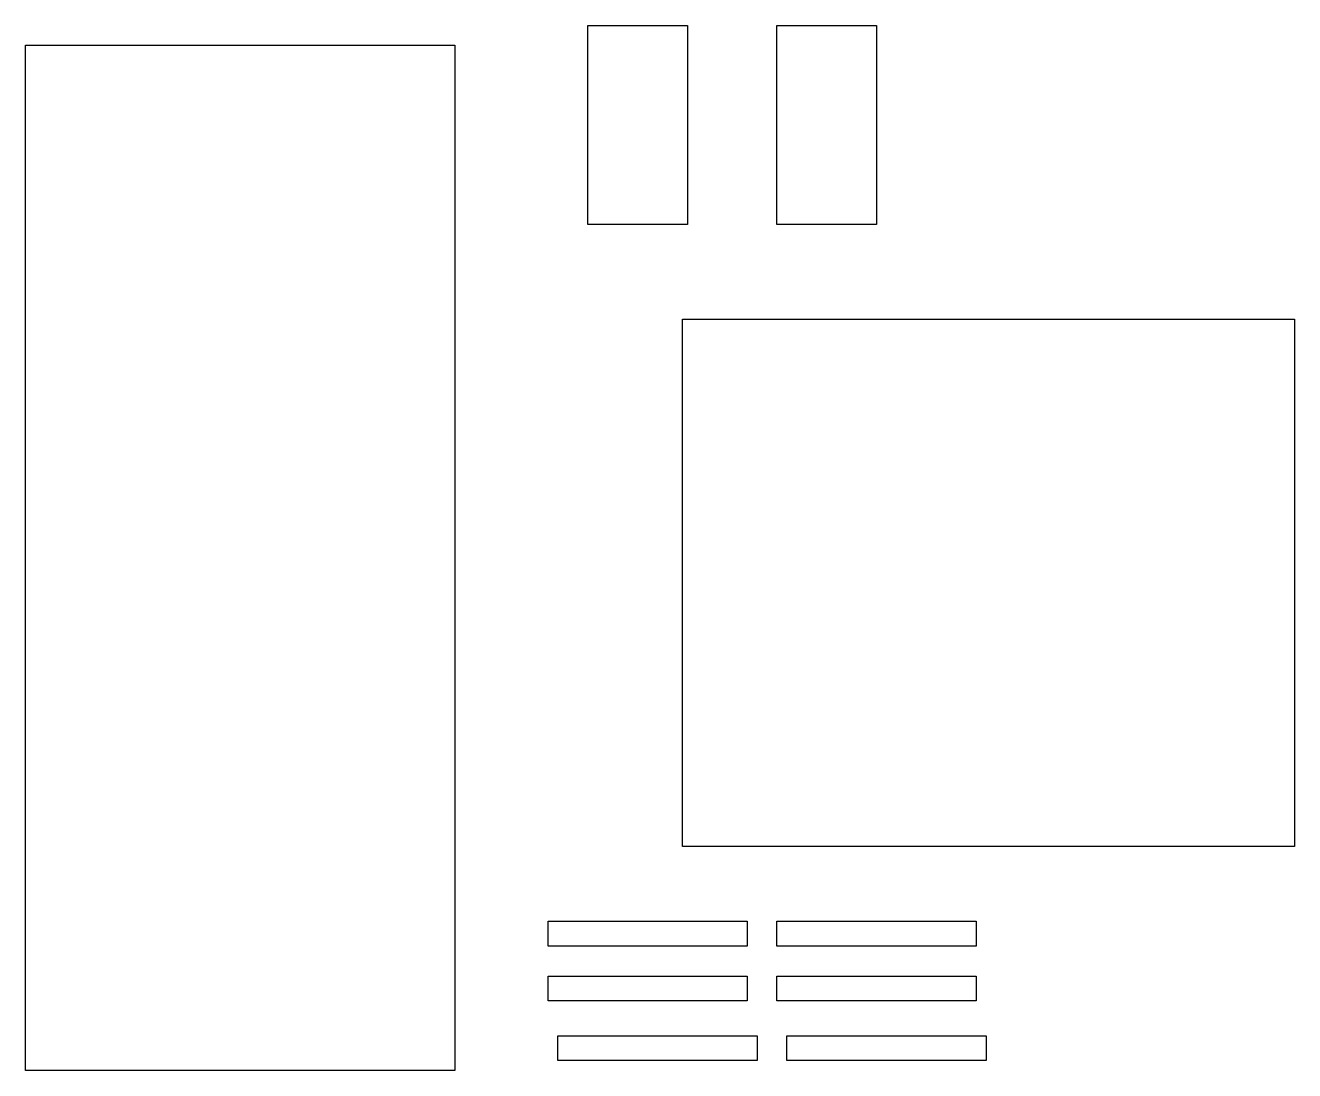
# Model space of a CAD drawing. Header units: millimetres. Extents: x -138 to 117, y -102 to 108.
import ezdxf

# ---------------------------------------------------------------- set-up
doc = ezdxf.new("R2010")
doc.units = ezdxf.units.MM
doc.layers.get('0').update_dxf_attribs({"lineweight": 25, "true_color": 0xffffff})

msp = doc.modelspace()

# ---------------------------------------------------------------- linework, layer by layer
at = {"flags": 128}
for points in [[(-25, 108), (-5, 108), (-5, 104), (-5, 99), (-5, 68), (-6, 68), (-25, 68), (-25, 99), (-25, 104), (-25, 108)], [(13, 108), (33, 108), (33, 104), (33, 99), (33, 68), (13, 68), (13, 99), (13, 104), (13, 108)], [(-138, -102), (-138, 104), (-51.75, 104), (-51.75, 99), (-51.75, -102), (-138, -102)], [(117, -56.99), (71, -56.99), (55, -56.99), (53, -56.99), (13, -56.99), (9, -56.99), (7, -56.99), (-6, -56.99), (-6, 49), (-5, 49), (13, 49), (33, 49), (71, 49), (117, 49), (117, -56.99)], [(-31, -77), (-33, -77), (-33, -72), (-25, -72), (-6, -72), (7, -72), (7, -77), (-6, -77), (-25, -77), (-31, -77)], [(15, -77), (13, -77), (13, -72), (53, -72), (53, -77), (15, -77)], [(-33, -83), (-31, -83), (-25, -83), (-6, -83), (7, -83), (7, -88), (-6, -88), (-25, -88), (-31, -88), (-33, -88), (-33, -83)], [(13, -83), (15, -83), (53, -83), (53, -88), (15, -88), (13, -88), (13, -83)], [(-31, -95), (-25, -95), (-6, -95), (7, -95), (9, -95), (9, -100), (7, -100), (-6, -100), (-25, -100), (-31, -100), (-31, -95)], [(55, -100), (53, -100), (15, -100), (15, -95), (53, -95), (55, -95), (55, -100)]]:
    msp.add_lwpolyline(points, dxfattribs=at)

doc.saveas('drawing.dxf')
